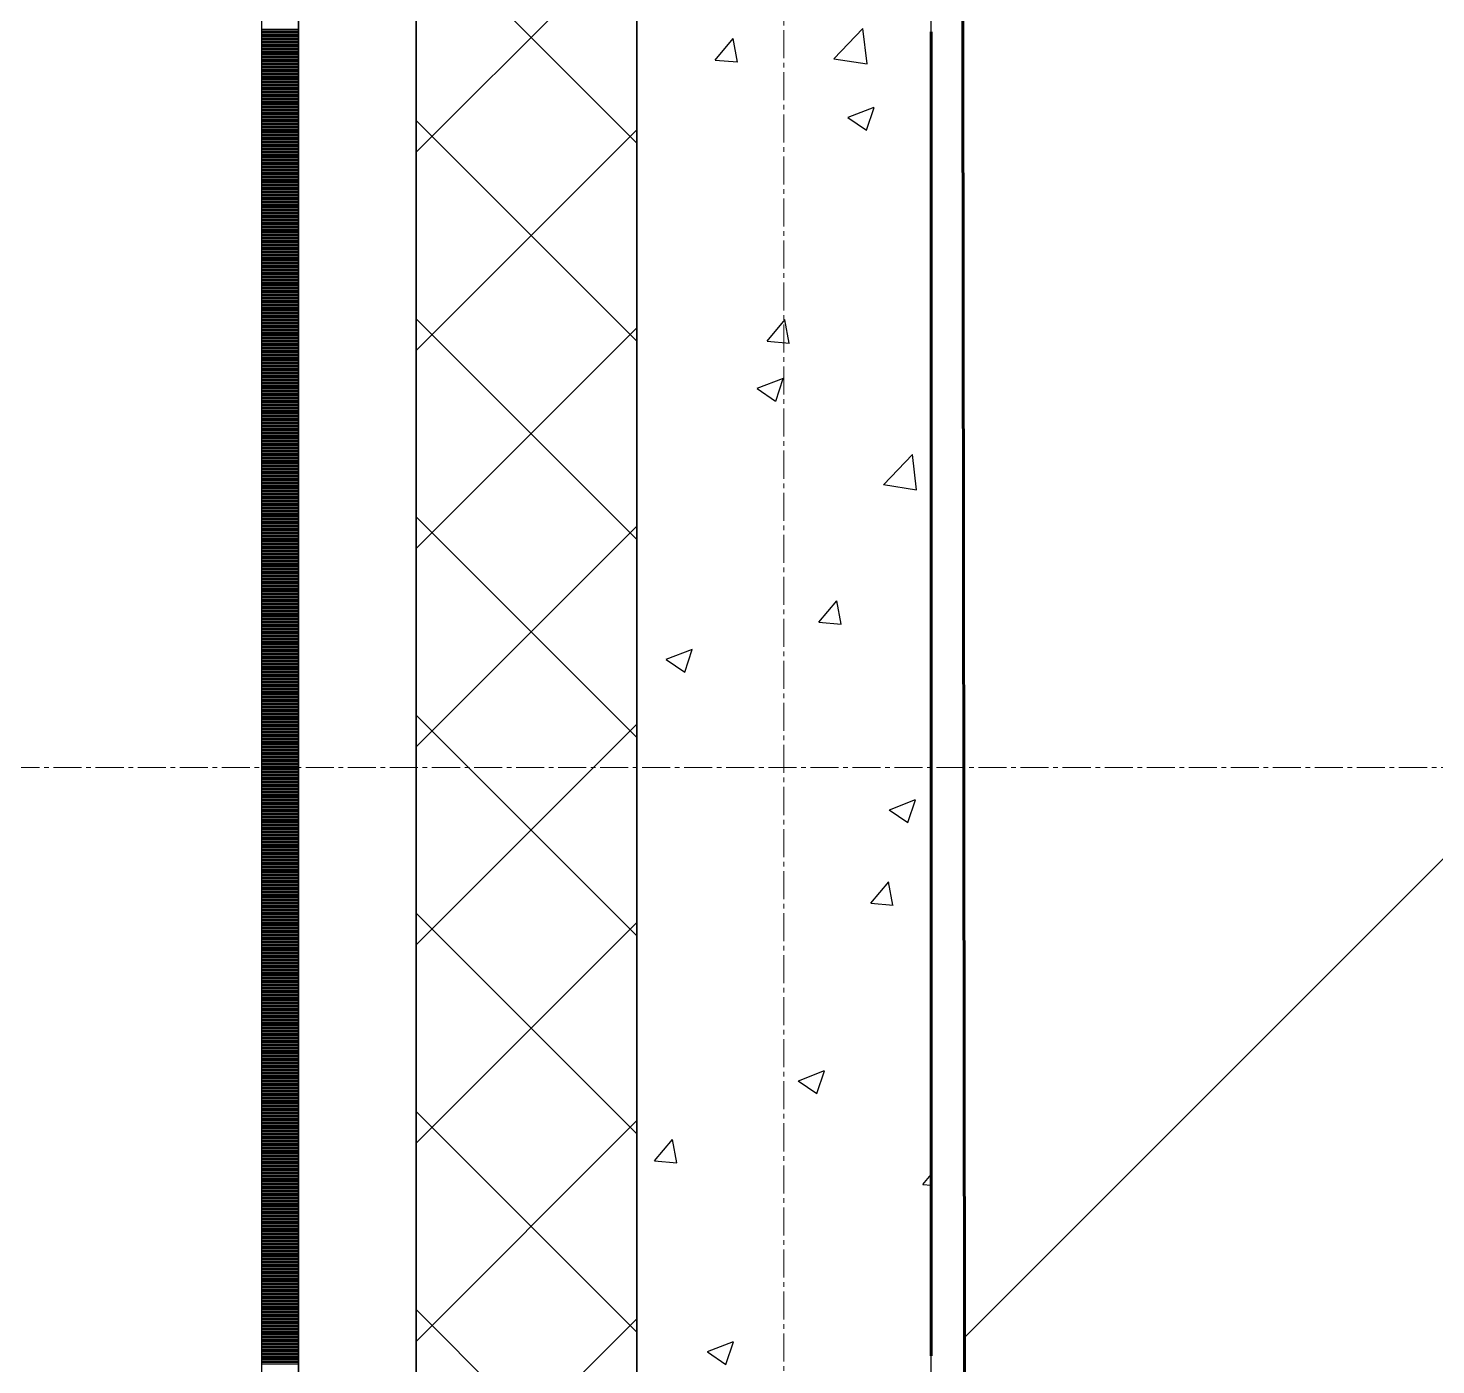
# Model space of a CAD drawing. Header units: millimetres. Extents: x 538266 to 1167394, y 114608 to 637157.
# Drawn here: x 1045920 to 1046877, y 557563 to 558471 of the extents above; entities that cross this region are included whole.
import ezdxf

# ---------------------------------------------------------------- set-up
doc = ezdxf.new("R2010")
doc.units = ezdxf.units.MM
doc.linetypes.add('CENTER2', pattern=[28.575, 19.05, -3.175, 3.175, -3.175])
doc.linetypes.add('DASHED', pattern=[19.05, 12.7, -6.35])
for name, color, linetype, lineweight in [('0) шт стен 3 эт', 150, 'Continuous', 60), ('АР_Стены ПЕНОблок', 52, 'Continuous', 20), ('АР_Тонкая', 254, 'Continuous', 5), ('АР_Утеплитель', 31, 'Continuous', 0), ('АР_Штриховка', 8, 'Continuous', 0)]:
    doc.layers.add(name, color=color, linetype=linetype, lineweight=lineweight)
doc.layers.add('АР_Делит', color=120, linetype='Continuous', lineweight=0, plot=False)
doc.layers.add('РД_Оси_100', color=7, linetype='Continuous', lineweight=0, true_color=0x525252)
doc.layers.add('ФВ-5', color=7, linetype='Continuous')

# ---------------------------------------------------------------- blocks, each defined once
blk = doc.blocks.new('СОШ_2200_АР_ОСИ_М100_28.05.24')
at = {"layer": 'АР_Делит', "color": 251, "linetype": 'DASHED', "true_color": 0x636466}
blk.add_lwpolyline([(114955, 135155), (114955, -355), (93595.036, -355), (93595.036, 13855), (94145, 13855), (94145, 68320), (66055, 68320), (66055, 13857.73), (83455, 13857.73), (83455, -355), (45245, -355), (45245, 13145), (44695, 13145), (44695, 26755), (45245, 26755), (45245, 68320), (20455, 68320), (20455, 26755), (27955, 26755), (27955, 13145), (-355, 13145), (-355, 100855)], dxfattribs=at)
at = {"layer": 'РД_Оси_100', "color": 251, "linetype": 'CENTER2', "true_color": 0x636466}
for p, q in [((0, -6155), (0, 139938.679)), ((29555, 61200), (-5954.958, 61200))]:
    blk.add_line(p, q, dxfattribs=at)
blk = doc.blocks.new('3_этаж1')
at = {"layer": 'АР_Стены ПЕНОблок', "color": 18, "linetype": 'Continuous', "lineweight": 25, "true_color": 0x000000}
for p, q in [((684283.57, 587568.74), (684283.57, 511368.74)), ((684483.57, 511368.74), (684483.57, 587568.74))]:
    blk.add_line(p, q, dxfattribs=at)
at = {"layer": 'АР_Тонкая', "color": 18, "linetype": 'Continuous', "lineweight": 25, "true_color": 0x000000}
for p, q in [((684028.57, 587568.74), (684028.57, 511368.74)), ((684053.57, 587568.74), (684053.57, 511368.74)), ((684053.57, 511368.74), (684053.57, 587568.74)), ((684133.57, 511368.74), (684133.57, 587568.74))]:
    blk.add_line(p, q, dxfattribs=at)
at = {"layer": 'АР_Утеплитель', "color": 18, "linetype": 'Continuous', "lineweight": 25, "true_color": 0x000000}
for p, q in [((684133.57, 587568.74), (684133.57, 511368.74)), ((684283.57, 511368.74), (684283.57, 587568.74))]:
    blk.add_line(p, q, dxfattribs=at)
at = {"layer": 'АР_Штриховка', "color": 18, "linetype": 'Continuous', "lineweight": 25, "true_color": 0x000000}
for p, q in [((684283.57, 558393.2), (684133.57, 558543.2)), ((684133.57, 558386.91), (684283.57, 558536.91)), ((684028.57, 558470.49), (684053.57, 558470.49)), ((684028.57, 558469.49), (684053.57, 558469.49)), ((684417.49, 558450.42), (684437.28, 558471.04)), ((684440.07, 558446.92), (684437.26, 558471.04)), ((684028.57, 558468.49), (684053.57, 558468.49)), ((684028.57, 558467.49), (684053.57, 558467.49)), ((684028.57, 558466.49), (684053.57, 558466.49)), ((684028.57, 558465.49), (684053.57, 558465.49)), ((684028.57, 558464.49), (684053.57, 558464.49)), ((684028.57, 558463.49), (684053.57, 558463.49)), ((684028.57, 558462.49), (684053.57, 558462.49)), ((684028.57, 558461.49), (684053.57, 558461.49)), ((684028.57, 558460.49), (684053.57, 558460.49)), ((684028.57, 558459.49), (684053.57, 558459.49)), ((684336.9, 558449.61), (684349.15, 558464.21)), ((684351.94, 558448.25), (684349, 558464.17)), ((684028.57, 558458.49), (684053.57, 558458.49)), ((684028.57, 558457.49), (684053.57, 558457.49)), ((684028.57, 558456.49), (684053.57, 558456.49)), ((684028.57, 558455.49), (684053.57, 558455.49)), ((684028.57, 558454.49), (684053.57, 558454.49)), ((684028.57, 558453.49), (684053.57, 558453.49)), ((684028.57, 558452.49), (684053.57, 558452.49)), ((684028.57, 558451.49), (684053.57, 558451.49)), ((684028.57, 558450.49), (684053.57, 558450.49)), ((684417.48, 558450.45), (684440.07, 558446.95)), ((684028.57, 558449.49), (684053.57, 558449.49)), ((684028.57, 558448.49), (684053.57, 558448.49)), ((684028.57, 558447.49), (684053.57, 558447.49)), ((684028.57, 558446.49), (684053.57, 558446.49)), ((684028.57, 558445.49), (684053.57, 558445.49)), ((684028.57, 558444.49), (684053.57, 558444.49)), ((684028.57, 558443.49), (684053.57, 558443.49)), ((684028.57, 558442.49), (684053.57, 558442.49)), ((684028.57, 558441.49), (684053.57, 558441.49)), ((684028.57, 558440.49), (684053.57, 558440.49)), ((684336.9, 558449.6), (684352.08, 558448.28)), ((684028.57, 558439.49), (684053.57, 558439.49)), ((684028.57, 558438.49), (684053.57, 558438.49)), ((684028.57, 558437.49), (684053.57, 558437.49)), ((684028.57, 558436.49), (684053.57, 558436.49)), ((684028.57, 558435.49), (684053.57, 558435.49)), ((684028.57, 558434.49), (684053.57, 558434.49)), ((684028.57, 558433.49), (684053.57, 558433.49)), ((684028.57, 558432.49), (684053.57, 558432.49)), ((684028.57, 558431.49), (684053.57, 558431.49)), ((684028.57, 558430.49), (684053.57, 558430.49)), ((684028.57, 558429.49), (684053.57, 558429.49)), ((684028.57, 558428.49), (684053.57, 558428.49)), ((684028.57, 558427.49), (684053.57, 558427.49)), ((684028.57, 558426.49), (684053.57, 558426.49)), ((684028.57, 558425.49), (684053.57, 558425.49)), ((684028.57, 558424.49), (684053.57, 558424.49)), ((684028.57, 558423.49), (684053.57, 558423.49)), ((684028.57, 558422.49), (684053.57, 558422.49)), ((684028.57, 558421.49), (684053.57, 558421.49)), ((684028.57, 558420.49), (684053.57, 558420.49)), ((684028.57, 558419.49), (684053.57, 558419.49)), ((684028.57, 558418.49), (684053.57, 558418.49)), ((684028.57, 558417.49), (684053.57, 558417.49)), ((684028.57, 558416.49), (684053.57, 558416.49)), ((684028.57, 558415.49), (684053.57, 558415.49)), ((684028.57, 558414.49), (684053.57, 558414.49)), ((684028.57, 558413.49), (684053.57, 558413.49)), ((684028.57, 558412.49), (684053.57, 558412.49)), ((684427.21, 558410.7), (684444.99, 558417.52)), ((684439.76, 558401.97), (684444.91, 558417.32)), ((684028.57, 558411.49), (684053.57, 558411.49)), ((684028.57, 558410.49), (684053.57, 558410.49)), ((684028.57, 558409.49), (684053.57, 558409.49)), ((684028.57, 558408.49), (684053.57, 558408.49)), ((684028.57, 558407.49), (684053.57, 558407.49)), ((684028.57, 558406.49), (684053.57, 558406.49)), ((684028.57, 558405.49), (684053.57, 558405.49)), ((684028.57, 558404.49), (684053.57, 558404.49)), ((684028.57, 558403.49), (684053.57, 558403.49)), ((684028.57, 558402.49), (684053.57, 558402.49)), ((684283.57, 558258.49), (684133.57, 558408.49)), ((684133.57, 558252.2), (684283.57, 558402.2)), ((684427.11, 558410.49), (684439.75, 558401.97)), ((684028.57, 558401.49), (684053.57, 558401.49)), ((684028.57, 558400.49), (684053.57, 558400.49)), ((684028.57, 558399.49), (684053.57, 558399.49)), ((684028.57, 558398.49), (684053.57, 558398.49)), ((684028.57, 558397.49), (684053.57, 558397.49)), ((684028.57, 558396.49), (684053.57, 558396.49)), ((684028.57, 558395.49), (684053.57, 558395.49)), ((684028.57, 558394.49), (684053.57, 558394.49)), ((684028.57, 558393.49), (684053.57, 558393.49)), ((684028.57, 558392.49), (684053.57, 558392.49)), ((684028.57, 558391.49), (684053.57, 558391.49)), ((684028.57, 558390.49), (684053.57, 558390.49)), ((684028.57, 558389.49), (684053.57, 558389.49)), ((684028.57, 558388.49), (684053.57, 558388.49)), ((684028.57, 558387.49), (684053.57, 558387.49)), ((684028.57, 558386.49), (684053.57, 558386.49)), ((684028.57, 558385.49), (684053.57, 558385.49)), ((684028.57, 558384.49), (684053.57, 558384.49)), ((684028.57, 558383.49), (684053.57, 558383.49)), ((684028.57, 558382.49), (684053.57, 558382.49)), ((684028.57, 558381.49), (684053.57, 558381.49)), ((684028.57, 558380.49), (684053.57, 558380.49)), ((684028.57, 558379.49), (684053.57, 558379.49)), ((684028.57, 558378.49), (684053.57, 558378.49)), ((684028.57, 558377.49), (684053.57, 558377.49)), ((684028.57, 558376.49), (684053.57, 558376.49)), ((684028.57, 558375.49), (684053.57, 558375.49)), ((684028.57, 558374.49), (684053.57, 558374.49)), ((684028.57, 558373.49), (684053.57, 558373.49)), ((684028.57, 558372.49), (684053.57, 558372.49)), ((684028.57, 558371.49), (684053.57, 558371.49)), ((684028.57, 558370.49), (684053.57, 558370.49)), ((684028.57, 558369.49), (684053.57, 558369.49)), ((684028.57, 558368.49), (684053.57, 558368.49)), ((684028.57, 558367.49), (684053.57, 558367.49)), ((684028.57, 558366.49), (684053.57, 558366.49)), ((684028.57, 558365.49), (684053.57, 558365.49)), ((684028.57, 558364.49), (684053.57, 558364.49)), ((684028.57, 558363.49), (684053.57, 558363.49)), ((684028.57, 558362.49), (684053.57, 558362.49)), ((684028.57, 558361.49), (684053.57, 558361.49)), ((684028.57, 558360.49), (684053.57, 558360.49)), ((684028.57, 558359.49), (684053.57, 558359.49)), ((684028.57, 558358.49), (684053.57, 558358.49)), ((684028.57, 558357.49), (684053.57, 558357.49)), ((684028.57, 558356.49), (684053.57, 558356.49)), ((684028.57, 558355.49), (684053.57, 558355.49)), ((684028.57, 558354.49), (684053.57, 558354.49)), ((684028.57, 558353.49), (684053.57, 558353.49)), ((684028.57, 558352.49), (684053.57, 558352.49)), ((684028.57, 558351.49), (684053.57, 558351.49)), ((684028.57, 558350.49), (684053.57, 558350.49)), ((684028.57, 558349.49), (684053.57, 558349.49)), ((684028.57, 558348.49), (684053.57, 558348.49)), ((684028.57, 558347.49), (684053.57, 558347.49)), ((684028.57, 558346.49), (684053.57, 558346.49)), ((684028.57, 558345.49), (684053.57, 558345.49)), ((684028.57, 558344.49), (684053.57, 558344.49)), ((684028.57, 558343.49), (684053.57, 558343.49)), ((684028.57, 558342.49), (684053.57, 558342.49)), ((684028.57, 558341.49), (684053.57, 558341.49)), ((684028.57, 558340.49), (684053.57, 558340.49)), ((684028.57, 558339.49), (684053.57, 558339.49)), ((684028.57, 558338.49), (684053.57, 558338.49)), ((684028.57, 558337.49), (684053.57, 558337.49)), ((684028.57, 558336.49), (684053.57, 558336.49)), ((684028.57, 558335.49), (684053.57, 558335.49)), ((684028.57, 558334.49), (684053.57, 558334.49)), ((684028.57, 558333.49), (684053.57, 558333.49)), ((684028.57, 558332.49), (684053.57, 558332.49)), ((684028.57, 558331.49), (684053.57, 558331.49)), ((684028.57, 558330.49), (684053.57, 558330.49)), ((684028.57, 558329.49), (684053.57, 558329.49)), ((684028.57, 558328.49), (684053.57, 558328.49)), ((684028.57, 558327.49), (684053.57, 558327.49)), ((684028.57, 558326.49), (684053.57, 558326.49)), ((684028.57, 558325.49), (684053.57, 558325.49)), ((684028.57, 558324.49), (684053.57, 558324.49)), ((684028.57, 558323.49), (684053.57, 558323.49)), ((684028.57, 558322.49), (684053.57, 558322.49)), ((684028.57, 558321.49), (684053.57, 558321.49)), ((684028.57, 558320.49), (684053.57, 558320.49)), ((684028.57, 558319.49), (684053.57, 558319.49)), ((684028.57, 558318.49), (684053.57, 558318.49)), ((684028.57, 558317.49), (684053.57, 558317.49)), ((684028.57, 558316.49), (684053.57, 558316.49)), ((684028.57, 558315.49), (684053.57, 558315.49)), ((684028.57, 558314.49), (684053.57, 558314.49)), ((684028.57, 558313.49), (684053.57, 558313.49)), ((684028.57, 558312.49), (684053.57, 558312.49)), ((684028.57, 558311.49), (684053.57, 558311.49)), ((684028.57, 558310.49), (684053.57, 558310.49)), ((684028.57, 558309.49), (684053.57, 558309.49)), ((684028.57, 558308.49), (684053.57, 558308.49)), ((684028.57, 558307.49), (684053.57, 558307.49)), ((684028.57, 558306.49), (684053.57, 558306.49)), ((684028.57, 558305.49), (684053.57, 558305.49)), ((684028.57, 558304.49), (684053.57, 558304.49)), ((684028.57, 558303.49), (684053.57, 558303.49)), ((684028.57, 558302.49), (684053.57, 558302.49)), ((684028.57, 558301.49), (684053.57, 558301.49)), ((684028.57, 558300.49), (684053.57, 558300.49)), ((684028.57, 558299.49), (684053.57, 558299.49)), ((684028.57, 558298.49), (684053.57, 558298.49)), ((684028.57, 558297.49), (684053.57, 558297.49)), ((684028.57, 558296.49), (684053.57, 558296.49)), ((684028.57, 558295.49), (684053.57, 558295.49)), ((684028.57, 558294.49), (684053.57, 558294.49)), ((684028.57, 558293.49), (684053.57, 558293.49)), ((684028.57, 558292.49), (684053.57, 558292.49)), ((684028.57, 558291.49), (684053.57, 558291.49)), ((684028.57, 558290.49), (684053.57, 558290.49)), ((684028.57, 558289.49), (684053.57, 558289.49)), ((684028.57, 558288.49), (684053.57, 558288.49)), ((684028.57, 558287.49), (684053.57, 558287.49)), ((684028.57, 558286.49), (684053.57, 558286.49)), ((684028.57, 558285.49), (684053.57, 558285.49)), ((684028.57, 558284.49), (684053.57, 558284.49)), ((684028.57, 558283.49), (684053.57, 558283.49)), ((684028.57, 558282.49), (684053.57, 558282.49)), ((684028.57, 558281.49), (684053.57, 558281.49)), ((684028.57, 558280.49), (684053.57, 558280.49)), ((684028.57, 558279.49), (684053.57, 558279.49)), ((684028.57, 558278.49), (684053.57, 558278.49)), ((684028.57, 558277.49), (684053.57, 558277.49)), ((684028.57, 558276.49), (684053.57, 558276.49)), ((684028.57, 558275.49), (684053.57, 558275.49)), ((684028.57, 558274.49), (684053.57, 558274.49)), ((684028.57, 558273.49), (684053.57, 558273.49)), ((684028.57, 558272.49), (684053.57, 558272.49)), ((684028.57, 558271.49), (684053.57, 558271.49)), ((684028.57, 558270.49), (684053.57, 558270.49)), ((684028.57, 558269.49), (684053.57, 558269.49)), ((684028.57, 558268.49), (684053.57, 558268.49)), ((684283.57, 558123.79), (684133.57, 558273.79)), ((684372.14, 558258.56), (684384.39, 558273.15)), ((684387.18, 558257.19), (684384.25, 558273.11)), ((684028.57, 558267.49), (684053.57, 558267.49)), ((684028.57, 558266.49), (684053.57, 558266.49)), ((684028.57, 558265.49), (684053.57, 558265.49)), ((684028.57, 558264.49), (684053.57, 558264.49)), ((684028.57, 558263.49), (684053.57, 558263.49)), ((684028.57, 558262.49), (684053.57, 558262.49)), ((684028.57, 558261.49), (684053.57, 558261.49)), ((684028.57, 558260.49), (684053.57, 558260.49)), ((684028.57, 558259.49), (684053.57, 558259.49)), ((684133.57, 558117.5), (684283.57, 558267.5)), ((684372.14, 558258.55), (684387.33, 558257.22)), ((684028.57, 558258.49), (684053.57, 558258.49)), ((684028.57, 558257.49), (684053.57, 558257.49)), ((684028.57, 558256.49), (684053.57, 558256.49)), ((684028.57, 558255.49), (684053.57, 558255.49)), ((684028.57, 558254.49), (684053.57, 558254.49)), ((684028.57, 558253.49), (684053.57, 558253.49)), ((684028.57, 558252.49), (684053.57, 558252.49)), ((684028.57, 558251.49), (684053.57, 558251.49)), ((684028.57, 558250.49), (684053.57, 558250.49)), ((684028.57, 558249.49), (684053.57, 558249.49)), ((684028.57, 558248.49), (684053.57, 558248.49)), ((684028.57, 558247.49), (684053.57, 558247.49)), ((684028.57, 558246.49), (684053.57, 558246.49)), ((684028.57, 558245.49), (684053.57, 558245.49)), ((684028.57, 558244.49), (684053.57, 558244.49)), ((684028.57, 558243.49), (684053.57, 558243.49)), ((684028.57, 558242.49), (684053.57, 558242.49)), ((684028.57, 558241.49), (684053.57, 558241.49)), ((684028.57, 558240.49), (684053.57, 558240.49)), ((684028.57, 558239.49), (684053.57, 558239.49)), ((684028.57, 558238.49), (684053.57, 558238.49)), ((684028.57, 558237.49), (684053.57, 558237.49)), ((684028.57, 558236.49), (684053.57, 558236.49)), ((684028.57, 558235.49), (684053.57, 558235.49)), ((684028.57, 558234.49), (684053.57, 558234.49)), ((684028.57, 558233.49), (684053.57, 558233.49)), ((684028.57, 558232.49), (684053.57, 558232.49)), ((684028.57, 558231.49), (684053.57, 558231.49)), ((684028.57, 558230.49), (684053.57, 558230.49)), ((684365.41, 558226.51), (684383.19, 558233.34)), ((684377.96, 558217.78), (684383.11, 558233.13)), ((684028.57, 558229.49), (684053.57, 558229.49)), ((684028.57, 558228.49), (684053.57, 558228.49)), ((684028.57, 558227.49), (684053.57, 558227.49)), ((684028.57, 558226.49), (684053.57, 558226.49)), ((684028.57, 558225.49), (684053.57, 558225.49)), ((684028.57, 558224.49), (684053.57, 558224.49)), ((684028.57, 558223.49), (684053.57, 558223.49)), ((684028.57, 558222.49), (684053.57, 558222.49)), ((684028.57, 558221.49), (684053.57, 558221.49)), ((684028.57, 558220.49), (684053.57, 558220.49)), ((684365.31, 558226.3), (684377.95, 558217.78)), ((684028.57, 558219.49), (684053.57, 558219.49)), ((684028.57, 558218.49), (684053.57, 558218.49)), ((684028.57, 558217.49), (684053.57, 558217.49)), ((684028.57, 558216.49), (684053.57, 558216.49)), ((684028.57, 558215.49), (684053.57, 558215.49)), ((684028.57, 558214.49), (684053.57, 558214.49)), ((684028.57, 558213.49), (684053.57, 558213.49)), ((684028.57, 558212.49), (684053.57, 558212.49)), ((684028.57, 558211.49), (684053.57, 558211.49)), ((684028.57, 558210.49), (684053.57, 558210.49)), ((684028.57, 558209.49), (684053.57, 558209.49)), ((684028.57, 558208.49), (684053.57, 558208.49)), ((684028.57, 558207.49), (684053.57, 558207.49)), ((684028.57, 558206.49), (684053.57, 558206.49)), ((684028.57, 558205.49), (684053.57, 558205.49)), ((684028.57, 558204.49), (684053.57, 558204.49)), ((684028.57, 558203.49), (684053.57, 558203.49)), ((684028.57, 558202.49), (684053.57, 558202.49)), ((684028.57, 558201.49), (684053.57, 558201.49)), ((684028.57, 558200.49), (684053.57, 558200.49)), ((684028.57, 558199.49), (684053.57, 558199.49)), ((684028.57, 558198.49), (684053.57, 558198.49)), ((684028.57, 558197.49), (684053.57, 558197.49)), ((684028.57, 558196.49), (684053.57, 558196.49)), ((684028.57, 558195.49), (684053.57, 558195.49)), ((684028.57, 558194.49), (684053.57, 558194.49)), ((684028.57, 558193.49), (684053.57, 558193.49)), ((684028.57, 558192.49), (684053.57, 558192.49)), ((684028.57, 558191.49), (684053.57, 558191.49)), ((684028.57, 558190.49), (684053.57, 558190.49)), ((684028.57, 558189.49), (684053.57, 558189.49)), ((684028.57, 558188.49), (684053.57, 558188.49)), ((684028.57, 558187.49), (684053.57, 558187.49)), ((684028.57, 558186.49), (684053.57, 558186.49)), ((684028.57, 558185.49), (684053.57, 558185.49)), ((684028.57, 558184.49), (684053.57, 558184.49)), ((684028.57, 558183.49), (684053.57, 558183.49)), ((684028.57, 558182.49), (684053.57, 558182.49)), ((684028.57, 558181.49), (684053.57, 558181.49)), ((684028.57, 558180.49), (684053.57, 558180.49)), ((684028.57, 558179.49), (684053.57, 558179.49)), ((684028.57, 558178.49), (684053.57, 558178.49)), ((684028.57, 558177.49), (684053.57, 558177.49)), ((684028.57, 558176.49), (684053.57, 558176.49)), ((684028.57, 558175.49), (684053.57, 558175.49)), ((684028.57, 558174.49), (684053.57, 558174.49)), ((684028.57, 558173.49), (684053.57, 558173.49)), ((684028.57, 558172.49), (684053.57, 558172.49)), ((684451.17, 558160.95), (684470.95, 558181.57)), ((684473.74, 558157.45), (684470.94, 558181.57)), ((684028.57, 558171.49), (684053.57, 558171.49)), ((684028.57, 558170.49), (684053.57, 558170.49)), ((684028.57, 558169.49), (684053.57, 558169.49)), ((684028.57, 558168.49), (684053.57, 558168.49)), ((684028.57, 558167.49), (684053.57, 558167.49)), ((684028.57, 558166.49), (684053.57, 558166.49)), ((684028.57, 558165.49), (684053.57, 558165.49)), ((684028.57, 558164.49), (684053.57, 558164.49)), ((684028.57, 558163.49), (684053.57, 558163.49)), ((684028.57, 558162.49), (684053.57, 558162.49)), ((684028.57, 558161.49), (684053.57, 558161.49)), ((684028.57, 558160.49), (684053.57, 558160.49)), ((684028.57, 558159.49), (684053.57, 558159.49)), ((684028.57, 558158.49), (684053.57, 558158.49)), ((684028.57, 558157.49), (684053.57, 558157.49)), ((684028.57, 558156.49), (684053.57, 558156.49)), ((684028.57, 558155.49), (684053.57, 558155.49)), ((684028.57, 558154.49), (684053.57, 558154.49)), ((684028.57, 558153.49), (684053.57, 558153.49)), ((684451.16, 558160.98), (684473.75, 558157.48)), ((684028.57, 558152.49), (684053.57, 558152.49)), ((684028.57, 558151.49), (684053.57, 558151.49)), ((684028.57, 558150.49), (684053.57, 558150.49)), ((684028.57, 558149.49), (684053.57, 558149.49)), ((684028.57, 558148.49), (684053.57, 558148.49)), ((684028.57, 558147.49), (684053.57, 558147.49)), ((684028.57, 558146.49), (684053.57, 558146.49)), ((684028.57, 558145.49), (684053.57, 558145.49)), ((684028.57, 558144.49), (684053.57, 558144.49)), ((684028.57, 558143.49), (684053.57, 558143.49)), ((684028.57, 558142.49), (684053.57, 558142.49)), ((684028.57, 558141.49), (684053.57, 558141.49)), ((684028.57, 558140.49), (684053.57, 558140.49)), ((684028.57, 558139.49), (684053.57, 558139.49)), ((684028.57, 558138.49), (684053.57, 558138.49)), ((684028.57, 558137.49), (684053.57, 558137.49)), ((684028.57, 558136.49), (684053.57, 558136.49)), ((684028.57, 558135.49), (684053.57, 558135.49)), ((684028.57, 558134.49), (684053.57, 558134.49)), ((684283.57, 557989.08), (684133.57, 558139.08)), ((684028.57, 558133.49), (684053.57, 558133.49)), ((684028.57, 558132.49), (684053.57, 558132.49)), ((684028.57, 558131.49), (684053.57, 558131.49)), ((684028.57, 558130.49), (684053.57, 558130.49)), ((684028.57, 558129.49), (684053.57, 558129.49)), ((684028.57, 558128.49), (684053.57, 558128.49)), ((684028.57, 558127.49), (684053.57, 558127.49)), ((684028.57, 558126.49), (684053.57, 558126.49)), ((684028.57, 558125.49), (684053.57, 558125.49)), ((684133.57, 557982.8), (684283.57, 558132.8)), ((684028.57, 558124.49), (684053.57, 558124.49)), ((684028.57, 558123.49), (684053.57, 558123.49)), ((684028.57, 558122.49), (684053.57, 558122.49)), ((684028.57, 558121.49), (684053.57, 558121.49)), ((684028.57, 558120.49), (684053.57, 558120.49)), ((684028.57, 558119.49), (684053.57, 558119.49)), ((684028.57, 558118.49), (684053.57, 558118.49)), ((684028.57, 558117.49), (684053.57, 558117.49)), ((684028.57, 558116.49), (684053.57, 558116.49)), ((684028.57, 558115.49), (684053.57, 558115.49)), ((684028.57, 558114.49), (684053.57, 558114.49)), ((684028.57, 558113.49), (684053.57, 558113.49)), ((684028.57, 558112.49), (684053.57, 558112.49)), ((684028.57, 558111.49), (684053.57, 558111.49)), ((684028.57, 558110.49), (684053.57, 558110.49)), ((684028.57, 558109.49), (684053.57, 558109.49)), ((684028.57, 558108.49), (684053.57, 558108.49)), ((684028.57, 558107.49), (684053.57, 558107.49)), ((684028.57, 558106.49), (684053.57, 558106.49)), ((684028.57, 558105.49), (684053.57, 558105.49)), ((684028.57, 558104.49), (684053.57, 558104.49)), ((684028.57, 558103.49), (684053.57, 558103.49)), ((684028.57, 558102.49), (684053.57, 558102.49)), ((684028.57, 558101.49), (684053.57, 558101.49)), ((684028.57, 558100.49), (684053.57, 558100.49)), ((684028.57, 558099.49), (684053.57, 558099.49)), ((684028.57, 558098.49), (684053.57, 558098.49)), ((684028.57, 558097.49), (684053.57, 558097.49)), ((684028.57, 558096.49), (684053.57, 558096.49)), ((684028.57, 558095.49), (684053.57, 558095.49)), ((684028.57, 558094.49), (684053.57, 558094.49)), ((684028.57, 558093.49), (684053.57, 558093.49)), ((684028.57, 558092.49), (684053.57, 558092.49)), ((684028.57, 558091.49), (684053.57, 558091.49)), ((684028.57, 558090.49), (684053.57, 558090.49)), ((684028.57, 558089.49), (684053.57, 558089.49)), ((684028.57, 558088.49), (684053.57, 558088.49)), ((684028.57, 558087.49), (684053.57, 558087.49)), ((684028.57, 558086.49), (684053.57, 558086.49)), ((684028.57, 558085.49), (684053.57, 558085.49)), ((684028.57, 558084.49), (684053.57, 558084.49)), ((684028.57, 558083.49), (684053.57, 558083.49)), ((684028.57, 558082.49), (684053.57, 558082.49)), ((684028.57, 558081.49), (684053.57, 558081.49)), ((684028.57, 558080.49), (684053.57, 558080.49)), ((684028.57, 558079.49), (684053.57, 558079.49)), ((684028.57, 558078.49), (684053.57, 558078.49)), ((684028.57, 558077.49), (684053.57, 558077.49)), ((684407.39, 558067.5), (684419.63, 558082.09)), ((684422.43, 558066.14), (684419.49, 558082.06)), ((684028.57, 558076.49), (684053.57, 558076.49)), ((684028.57, 558075.49), (684053.57, 558075.49)), ((684028.57, 558074.49), (684053.57, 558074.49)), ((684028.57, 558073.49), (684053.57, 558073.49)), ((684028.57, 558072.49), (684053.57, 558072.49)), ((684028.57, 558071.49), (684053.57, 558071.49)), ((684028.57, 558070.49), (684053.57, 558070.49)), ((684028.57, 558069.49), (684053.57, 558069.49)), ((684028.57, 558068.49), (684053.57, 558068.49)), ((684028.57, 558067.49), (684053.57, 558067.49)), ((684407.39, 558067.49), (684422.57, 558066.16)), ((684028.57, 558066.49), (684053.57, 558066.49)), ((684028.57, 558065.49), (684053.57, 558065.49)), ((684028.57, 558064.49), (684053.57, 558064.49)), ((684028.57, 558063.49), (684053.57, 558063.49)), ((684028.57, 558062.49), (684053.57, 558062.49)), ((684028.57, 558061.49), (684053.57, 558061.49)), ((684028.57, 558060.49), (684053.57, 558060.49)), ((684028.57, 558059.49), (684053.57, 558059.49)), ((684028.57, 558058.49), (684053.57, 558058.49)), ((684028.57, 558057.49), (684053.57, 558057.49)), ((684028.57, 558056.49), (684053.57, 558056.49)), ((684028.57, 558055.49), (684053.57, 558055.49)), ((684028.57, 558054.49), (684053.57, 558054.49)), ((684028.57, 558053.49), (684053.57, 558053.49)), ((684028.57, 558052.49), (684053.57, 558052.49)), ((684028.57, 558051.49), (684053.57, 558051.49)), ((684028.57, 558050.49), (684053.57, 558050.49)), ((684028.57, 558049.49), (684053.57, 558049.49)), ((684028.57, 558048.49), (684053.57, 558048.49)), ((684303.6, 558042.32), (684321.39, 558049.15)), ((684316.15, 558033.59), (684321.3, 558048.94)), ((684028.57, 558047.49), (684053.57, 558047.49)), ((684028.57, 558046.49), (684053.57, 558046.49)), ((684028.57, 558045.49), (684053.57, 558045.49)), ((684028.57, 558044.49), (684053.57, 558044.49)), ((684028.57, 558043.49), (684053.57, 558043.49)), ((684028.57, 558042.49), (684053.57, 558042.49)), ((684028.57, 558041.49), (684053.57, 558041.49)), ((684028.57, 558040.49), (684053.57, 558040.49)), ((684028.57, 558039.49), (684053.57, 558039.49)), ((684028.57, 558038.49), (684053.57, 558038.49)), ((684303.51, 558042.11), (684316.14, 558033.59)), ((684028.57, 558037.49), (684053.57, 558037.49)), ((684028.57, 558036.49), (684053.57, 558036.49)), ((684028.57, 558035.49), (684053.57, 558035.49)), ((684028.57, 558034.49), (684053.57, 558034.49)), ((684028.57, 558033.49), (684053.57, 558033.49)), ((684028.57, 558032.49), (684053.57, 558032.49)), ((684028.57, 558031.49), (684053.57, 558031.49)), ((684028.57, 558030.49), (684053.57, 558030.49)), ((684028.57, 558029.49), (684053.57, 558029.49)), ((684028.57, 558028.49), (684053.57, 558028.49)), ((684028.57, 558027.49), (684053.57, 558027.49)), ((684028.57, 558026.49), (684053.57, 558026.49)), ((684028.57, 558025.49), (684053.57, 558025.49)), ((684028.57, 558024.49), (684053.57, 558024.49)), ((684028.57, 558023.49), (684053.57, 558023.49)), ((684028.57, 558022.49), (684053.57, 558022.49)), ((684028.57, 558021.49), (684053.57, 558021.49)), ((684028.57, 558020.49), (684053.57, 558020.49)), ((684028.57, 558019.49), (684053.57, 558019.49)), ((684028.57, 558018.49), (684053.57, 558018.49)), ((684028.57, 558017.49), (684053.57, 558017.49)), ((684028.57, 558016.49), (684053.57, 558016.49)), ((684028.57, 558015.49), (684053.57, 558015.49)), ((684028.57, 558014.49), (684053.57, 558014.49)), ((684028.57, 558013.49), (684053.57, 558013.49)), ((684028.57, 558012.49), (684053.57, 558012.49)), ((684028.57, 558011.49), (684053.57, 558011.49)), ((684028.57, 558010.49), (684053.57, 558010.49)), ((684028.57, 558009.49), (684053.57, 558009.49)), ((684028.57, 558008.49), (684053.57, 558008.49)), ((684028.57, 558007.49), (684053.57, 558007.49)), ((684028.57, 558006.49), (684053.57, 558006.49)), ((684028.57, 558005.49), (684053.57, 558005.49)), ((684028.57, 558004.49), (684053.57, 558004.49)), ((684028.57, 558003.49), (684053.57, 558003.49)), ((684028.57, 558002.49), (684053.57, 558002.49)), ((684028.57, 558001.49), (684053.57, 558001.49)), ((684028.57, 558000.49), (684053.57, 558000.49)), ((684283.57, 557854.38), (684133.57, 558004.38)), ((684028.57, 557999.49), (684053.57, 557999.49)), ((684028.57, 557998.49), (684053.57, 557998.49)), ((684028.57, 557997.49), (684053.57, 557997.49)), ((684028.57, 557996.49), (684053.57, 557996.49)), ((684028.57, 557995.49), (684053.57, 557995.49)), ((684028.57, 557994.49), (684053.57, 557994.49)), ((684028.57, 557993.49), (684053.57, 557993.49)), ((684028.57, 557992.49), (684053.57, 557992.49)), ((684028.57, 557991.49), (684053.57, 557991.49)), ((684133.57, 557848.09), (684283.57, 557998.09)), ((684028.57, 557990.49), (684053.57, 557990.49)), ((684028.57, 557989.49), (684053.57, 557989.49)), ((684028.57, 557988.49), (684053.57, 557988.49)), ((684028.57, 557987.49), (684053.57, 557987.49)), ((684028.57, 557986.49), (684053.57, 557986.49)), ((684028.57, 557985.49), (684053.57, 557985.49)), ((684028.57, 557984.49), (684053.57, 557984.49)), ((684028.57, 557983.49), (684053.57, 557983.49)), ((684028.57, 557982.49), (684053.57, 557982.49)), ((684028.57, 557981.49), (684053.57, 557981.49)), ((684028.57, 557980.49), (684053.57, 557980.49)), ((684028.57, 557979.49), (684053.57, 557979.49)), ((684028.57, 557978.49), (684053.57, 557978.49)), ((684028.57, 557977.49), (684053.57, 557977.49)), ((684028.57, 557976.49), (684053.57, 557976.49)), ((684028.57, 557975.49), (684053.57, 557975.49)), ((684028.57, 557974.49), (684053.57, 557974.49)), ((684028.57, 557973.49), (684053.57, 557973.49)), ((684028.57, 557972.49), (684053.57, 557972.49)), ((684028.57, 557971.49), (684053.57, 557971.49)), ((684028.57, 557970.49), (684053.57, 557970.49)), ((684028.57, 557969.49), (684053.57, 557969.49)), ((684028.57, 557968.49), (684053.57, 557968.49)), ((684028.57, 557967.49), (684053.57, 557967.49)), ((684028.57, 557966.49), (684053.57, 557966.49)), ((684028.57, 557965.49), (684053.57, 557965.49)), ((684028.57, 557964.49), (684053.57, 557964.49)), ((684028.57, 557963.49), (684053.57, 557963.49)), ((684028.57, 557962.49), (684053.57, 557962.49)), ((684028.57, 557961.49), (684053.57, 557961.49)), ((684028.57, 557960.49), (684053.57, 557960.49)), ((684028.57, 557959.49), (684053.57, 557959.49)), ((684028.57, 557958.49), (684053.57, 557958.49)), ((684028.57, 557957.49), (684053.57, 557957.49)), ((684028.57, 557956.49), (684053.57, 557956.49)), ((684028.57, 557955.49), (684053.57, 557955.49)), ((684028.57, 557954.49), (684053.57, 557954.49)), ((684028.57, 557953.49), (684053.57, 557953.49)), ((684028.57, 557952.49), (684053.57, 557952.49)), ((684028.57, 557951.49), (684053.57, 557951.49)), ((684028.57, 557950.49), (684053.57, 557950.49)), ((684028.57, 557949.49), (684053.57, 557949.49)), ((684028.57, 557948.49), (684053.57, 557948.49)), ((684028.57, 557947.49), (684053.57, 557947.49)), ((684028.57, 557946.49), (684053.57, 557946.49)), ((684028.57, 557945.49), (684053.57, 557945.49)), ((684028.57, 557944.49), (684053.57, 557944.49)), ((684028.57, 557943.49), (684053.57, 557943.49)), ((684455.22, 557940.06), (684473, 557946.88)), ((684467.77, 557931.32), (684472.92, 557946.67)), ((684028.57, 557942.49), (684053.57, 557942.49)), ((684028.57, 557941.49), (684053.57, 557941.49)), ((684028.57, 557940.49), (684053.57, 557940.49)), ((684028.57, 557939.49), (684053.57, 557939.49)), ((684028.57, 557938.49), (684053.57, 557938.49)), ((684028.57, 557937.49), (684053.57, 557937.49)), ((684028.57, 557936.49), (684053.57, 557936.49)), ((684028.57, 557935.49), (684053.57, 557935.49)), ((684028.57, 557934.49), (684053.57, 557934.49)), ((684028.57, 557933.49), (684053.57, 557933.49)), ((684455.12, 557939.85), (684467.76, 557931.33)), ((684028.57, 557932.49), (684053.57, 557932.49)), ((684028.57, 557931.49), (684053.57, 557931.49)), ((684028.57, 557930.49), (684053.57, 557930.49)), ((684028.57, 557929.49), (684053.57, 557929.49)), ((684028.57, 557928.49), (684053.57, 557928.49)), ((684028.57, 557927.49), (684053.57, 557927.49)), ((684028.57, 557926.49), (684053.57, 557926.49)), ((684028.57, 557925.49), (684053.57, 557925.49)), ((684028.57, 557924.49), (684053.57, 557924.49)), ((684028.57, 557923.49), (684053.57, 557923.49)), ((684028.57, 557922.49), (684053.57, 557922.49)), ((684028.57, 557921.49), (684053.57, 557921.49)), ((684028.57, 557920.49), (684053.57, 557920.49)), ((684028.57, 557919.49), (684053.57, 557919.49)), ((684028.57, 557918.49), (684053.57, 557918.49)), ((684028.57, 557917.49), (684053.57, 557917.49)), ((684028.57, 557916.49), (684053.57, 557916.49)), ((684028.57, 557915.49), (684053.57, 557915.49)), ((684028.57, 557914.49), (684053.57, 557914.49)), ((684028.57, 557913.49), (684053.57, 557913.49)), ((684028.57, 557912.49), (684053.57, 557912.49)), ((684028.57, 557911.49), (684053.57, 557911.49)), ((684028.57, 557910.49), (684053.57, 557910.49)), ((684028.57, 557909.49), (684053.57, 557909.49)), ((684028.57, 557908.49), (684053.57, 557908.49)), ((684028.57, 557907.49), (684053.57, 557907.49)), ((684028.57, 557906.49), (684053.57, 557906.49)), ((684028.57, 557905.49), (684053.57, 557905.49)), ((684028.57, 557904.49), (684053.57, 557904.49)), ((684028.57, 557903.49), (684053.57, 557903.49)), ((684028.57, 557902.49), (684053.57, 557902.49)), ((684028.57, 557901.49), (684053.57, 557901.49)), ((684028.57, 557900.49), (684053.57, 557900.49)), ((684028.57, 557899.49), (684053.57, 557899.49)), ((684028.57, 557898.49), (684053.57, 557898.49)), ((684028.57, 557897.49), (684053.57, 557897.49)), ((684028.57, 557896.49), (684053.57, 557896.49)), ((684028.57, 557895.49), (684053.57, 557895.49)), ((684028.57, 557894.49), (684053.57, 557894.49)), ((684028.57, 557893.49), (684053.57, 557893.49)), ((684028.57, 557892.49), (684053.57, 557892.49)), ((684028.57, 557891.49), (684053.57, 557891.49)), ((684028.57, 557890.49), (684053.57, 557890.49)), ((684028.57, 557889.49), (684053.57, 557889.49)), ((684028.57, 557888.49), (684053.57, 557888.49)), ((684028.57, 557887.49), (684053.57, 557887.49)), ((684028.57, 557886.49), (684053.57, 557886.49)), ((684028.57, 557885.49), (684053.57, 557885.49)), ((684442.63, 557876.44), (684454.88, 557891.04)), ((684457.67, 557875.08), (684454.73, 557891)), ((684028.57, 557884.49), (684053.57, 557884.49)), ((684028.57, 557883.49), (684053.57, 557883.49)), ((684028.57, 557882.49), (684053.57, 557882.49)), ((684028.57, 557881.49), (684053.57, 557881.49)), ((684028.57, 557880.49), (684053.57, 557880.49)), ((684028.57, 557879.49), (684053.57, 557879.49)), ((684028.57, 557878.49), (684053.57, 557878.49)), ((684028.57, 557877.49), (684053.57, 557877.49)), ((684028.57, 557876.49), (684053.57, 557876.49)), ((684442.63, 557876.43), (684457.81, 557875.1)), ((684028.57, 557875.49), (684053.57, 557875.49)), ((684028.57, 557874.49), (684053.57, 557874.49)), ((684028.57, 557873.49), (684053.57, 557873.49)), ((684028.57, 557872.49), (684053.57, 557872.49)), ((684028.57, 557871.49), (684053.57, 557871.49)), ((684028.57, 557870.49), (684053.57, 557870.49)), ((684028.57, 557869.49), (684053.57, 557869.49)), ((684028.57, 557868.49), (684053.57, 557868.49)), ((684028.57, 557867.49), (684053.57, 557867.49)), ((684028.57, 557866.49), (684053.57, 557866.49)), ((684283.57, 557719.68), (684133.57, 557869.68)), ((684028.57, 557865.49), (684053.57, 557865.49)), ((684028.57, 557864.49), (684053.57, 557864.49)), ((684028.57, 557863.49), (684053.57, 557863.49)), ((684028.57, 557862.49), (684053.57, 557862.49)), ((684028.57, 557861.49), (684053.57, 557861.49)), ((684028.57, 557860.49), (684053.57, 557860.49)), ((684028.57, 557859.49), (684053.57, 557859.49)), ((684028.57, 557858.49), (684053.57, 557858.49)), ((684028.57, 557857.49), (684053.57, 557857.49)), ((684133.57, 557713.39), (684283.57, 557863.39)), ((684028.57, 557856.49), (684053.57, 557856.49)), ((684028.57, 557855.49), (684053.57, 557855.49)), ((684028.57, 557854.49), (684053.57, 557854.49)), ((684028.57, 557853.49), (684053.57, 557853.49)), ((684028.57, 557852.49), (684053.57, 557852.49)), ((684028.57, 557851.49), (684053.57, 557851.49)), ((684028.57, 557850.49), (684053.57, 557850.49)), ((684028.57, 557849.49), (684053.57, 557849.49)), ((684028.57, 557848.49), (684053.57, 557848.49)), ((684028.57, 557847.49), (684053.57, 557847.49)), ((684028.57, 557846.49), (684053.57, 557846.49)), ((684028.57, 557845.49), (684053.57, 557845.49)), ((684028.57, 557844.49), (684053.57, 557844.49)), ((684028.57, 557843.49), (684053.57, 557843.49)), ((684028.57, 557842.49), (684053.57, 557842.49)), ((684028.57, 557841.49), (684053.57, 557841.49)), ((684028.57, 557840.49), (684053.57, 557840.49)), ((684028.57, 557839.49), (684053.57, 557839.49)), ((684028.57, 557838.49), (684053.57, 557838.49)), ((684028.57, 557837.49), (684053.57, 557837.49)), ((684028.57, 557836.49), (684053.57, 557836.49)), ((684028.57, 557835.49), (684053.57, 557835.49)), ((684028.57, 557834.49), (684053.57, 557834.49)), ((684028.57, 557833.49), (684053.57, 557833.49)), ((684028.57, 557832.49), (684053.57, 557832.49)), ((684028.57, 557831.49), (684053.57, 557831.49)), ((684028.57, 557830.49), (684053.57, 557830.49)), ((684028.57, 557829.49), (684053.57, 557829.49)), ((684028.57, 557828.49), (684053.57, 557828.49)), ((684028.57, 557827.49), (684053.57, 557827.49)), ((684028.57, 557826.49), (684053.57, 557826.49)), ((684028.57, 557825.49), (684053.57, 557825.49)), ((684028.57, 557824.49), (684053.57, 557824.49)), ((684028.57, 557823.49), (684053.57, 557823.49)), ((684028.57, 557822.49), (684053.57, 557822.49)), ((684028.57, 557821.49), (684053.57, 557821.49)), ((684028.57, 557820.49), (684053.57, 557820.49)), ((684028.57, 557819.49), (684053.57, 557819.49)), ((684028.57, 557818.49), (684053.57, 557818.49)), ((684028.57, 557817.49), (684053.57, 557817.49)), ((684028.57, 557816.49), (684053.57, 557816.49)), ((684028.57, 557815.49), (684053.57, 557815.49)), ((684028.57, 557814.49), (684053.57, 557814.49)), ((684028.57, 557813.49), (684053.57, 557813.49)), ((684028.57, 557812.49), (684053.57, 557812.49)), ((684028.57, 557811.49), (684053.57, 557811.49)), ((684028.57, 557810.49), (684053.57, 557810.49)), ((684028.57, 557809.49), (684053.57, 557809.49)), ((684028.57, 557808.49), (684053.57, 557808.49)), ((684028.57, 557807.49), (684053.57, 557807.49)), ((684028.57, 557806.49), (684053.57, 557806.49)), ((684028.57, 557805.49), (684053.57, 557805.49)), ((684028.57, 557804.49), (684053.57, 557804.49)), ((684028.57, 557803.49), (684053.57, 557803.49)), ((684028.57, 557802.49), (684053.57, 557802.49)), ((684028.57, 557801.49), (684053.57, 557801.49)), ((684028.57, 557800.49), (684053.57, 557800.49)), ((684028.57, 557799.49), (684053.57, 557799.49)), ((684028.57, 557798.49), (684053.57, 557798.49)), ((684028.57, 557797.49), (684053.57, 557797.49)), ((684028.57, 557796.49), (684053.57, 557796.49)), ((684028.57, 557795.49), (684053.57, 557795.49)), ((684028.57, 557794.49), (684053.57, 557794.49)), ((684028.57, 557793.49), (684053.57, 557793.49)), ((684028.57, 557792.49), (684053.57, 557792.49)), ((684028.57, 557791.49), (684053.57, 557791.49)), ((684028.57, 557790.49), (684053.57, 557790.49)), ((684028.57, 557789.49), (684053.57, 557789.49)), ((684028.57, 557788.49), (684053.57, 557788.49)), ((684028.57, 557787.49), (684053.57, 557787.49)), ((684028.57, 557786.49), (684053.57, 557786.49)), ((684028.57, 557785.49), (684053.57, 557785.49)), ((684028.57, 557784.49), (684053.57, 557784.49)), ((684028.57, 557783.49), (684053.57, 557783.49)), ((684028.57, 557782.49), (684053.57, 557782.49)), ((684028.57, 557781.49), (684053.57, 557781.49)), ((684028.57, 557780.49), (684053.57, 557780.49)), ((684028.57, 557779.49), (684053.57, 557779.49)), ((684028.57, 557778.49), (684053.57, 557778.49)), ((684028.57, 557777.49), (684053.57, 557777.49)), ((684028.57, 557776.49), (684053.57, 557776.49)), ((684028.57, 557775.49), (684053.57, 557775.49)), ((684028.57, 557774.49), (684053.57, 557774.49)), ((684028.57, 557773.49), (684053.57, 557773.49)), ((684028.57, 557772.49), (684053.57, 557772.49)), ((684028.57, 557771.49), (684053.57, 557771.49)), ((684028.57, 557770.49), (684053.57, 557770.49)), ((684028.57, 557769.49), (684053.57, 557769.49)), ((684028.57, 557768.49), (684053.57, 557768.49)), ((684028.57, 557767.49), (684053.57, 557767.49)), ((684028.57, 557766.49), (684053.57, 557766.49)), ((684028.57, 557765.49), (684053.57, 557765.49)), ((684028.57, 557764.49), (684053.57, 557764.49)), ((684028.57, 557763.49), (684053.57, 557763.49)), ((684028.57, 557762.49), (684053.57, 557762.49)), ((684028.57, 557761.49), (684053.57, 557761.49)), ((684393.42, 557755.87), (684411.2, 557762.7)), ((684405.97, 557747.14), (684411.12, 557762.49)), ((684028.57, 557760.49), (684053.57, 557760.49)), ((684028.57, 557759.49), (684053.57, 557759.49)), ((684028.57, 557758.49), (684053.57, 557758.49)), ((684028.57, 557757.49), (684053.57, 557757.49)), ((684028.57, 557756.49), (684053.57, 557756.49)), ((684028.57, 557755.49), (684053.57, 557755.49)), ((684028.57, 557754.49), (684053.57, 557754.49)), ((684028.57, 557753.49), (684053.57, 557753.49)), ((684028.57, 557752.49), (684053.57, 557752.49)), ((684028.57, 557751.49), (684053.57, 557751.49)), ((684393.32, 557755.66), (684405.96, 557747.14)), ((684028.57, 557750.49), (684053.57, 557750.49)), ((684028.57, 557749.49), (684053.57, 557749.49)), ((684028.57, 557748.49), (684053.57, 557748.49)), ((684028.57, 557747.49), (684053.57, 557747.49)), ((684028.57, 557746.49), (684053.57, 557746.49)), ((684028.57, 557745.49), (684053.57, 557745.49)), ((684028.57, 557744.49), (684053.57, 557744.49)), ((684028.57, 557743.49), (684053.57, 557743.49)), ((684028.57, 557742.49), (684053.57, 557742.49)), ((684028.57, 557741.49), (684053.57, 557741.49)), ((684028.57, 557740.49), (684053.57, 557740.49)), ((684028.57, 557739.49), (684053.57, 557739.49)), ((684028.57, 557738.49), (684053.57, 557738.49)), ((684028.57, 557737.49), (684053.57, 557737.49)), ((684028.57, 557736.49), (684053.57, 557736.49)), ((684028.57, 557735.49), (684053.57, 557735.49)), ((684028.57, 557734.49), (684053.57, 557734.49)), ((684028.57, 557733.49), (684053.57, 557733.49)), ((684028.57, 557732.49), (684053.57, 557732.49)), ((684283.57, 557584.97), (684133.57, 557734.97)), ((684028.57, 557731.49), (684053.57, 557731.49)), ((684028.57, 557730.49), (684053.57, 557730.49)), ((684028.57, 557729.49), (684053.57, 557729.49)), ((684028.57, 557728.49), (684053.57, 557728.49)), ((684028.57, 557727.49), (684053.57, 557727.49)), ((684028.57, 557726.49), (684053.57, 557726.49)), ((684028.57, 557725.49), (684053.57, 557725.49)), ((684028.57, 557724.49), (684053.57, 557724.49)), ((684028.57, 557723.49), (684053.57, 557723.49)), ((684133.57, 557578.69), (684283.57, 557728.69)), ((684028.57, 557722.49), (684053.57, 557722.49)), ((684028.57, 557721.49), (684053.57, 557721.49)), ((684028.57, 557720.49), (684053.57, 557720.49)), ((684028.57, 557719.49), (684053.57, 557719.49)), ((684028.57, 557718.49), (684053.57, 557718.49)), ((684028.57, 557717.49), (684053.57, 557717.49)), ((684028.57, 557716.49), (684053.57, 557716.49)), ((684028.57, 557715.49), (684053.57, 557715.49)), ((684028.57, 557714.49), (684053.57, 557714.49)), ((684028.57, 557713.49), (684053.57, 557713.49)), ((684295.69, 557701.33), (684307.93, 557715.92)), ((684310.73, 557699.96), (684307.79, 557715.88)), ((684028.57, 557712.49), (684053.57, 557712.49)), ((684028.57, 557711.49), (684053.57, 557711.49)), ((684028.57, 557710.49), (684053.57, 557710.49)), ((684028.57, 557709.49), (684053.57, 557709.49)), ((684028.57, 557708.49), (684053.57, 557708.49)), ((684028.57, 557707.49), (684053.57, 557707.49)), ((684028.57, 557706.49), (684053.57, 557706.49)), ((684028.57, 557705.49), (684053.57, 557705.49)), ((684028.57, 557704.49), (684053.57, 557704.49)), ((684028.57, 557703.49), (684053.57, 557703.49)), ((684028.57, 557702.49), (684053.57, 557702.49)), ((684028.57, 557701.49), (684053.57, 557701.49)), ((684028.57, 557700.49), (684053.57, 557700.49)), ((684028.57, 557699.49), (684053.57, 557699.49)), ((684028.57, 557698.49), (684053.57, 557698.49)), ((684028.57, 557697.49), (684053.57, 557697.49)), ((684028.57, 557696.49), (684053.57, 557696.49)), ((684028.57, 557695.49), (684053.57, 557695.49)), ((684028.57, 557694.49), (684053.57, 557694.49)), ((684295.69, 557701.32), (684310.87, 557699.99)), ((684028.57, 557693.49), (684053.57, 557693.49)), ((684028.57, 557692.49), (684053.57, 557692.49)), ((684028.57, 557691.49), (684053.57, 557691.49)), ((684028.57, 557690.49), (684053.57, 557690.49)), ((684028.57, 557689.49), (684053.57, 557689.49)), ((684028.57, 557688.49), (684053.57, 557688.49)), ((684028.57, 557687.49), (684053.57, 557687.49)), ((684028.57, 557686.49), (684053.57, 557686.49)), ((684028.57, 557685.49), (684053.57, 557685.49)), ((684028.57, 557684.49), (684053.57, 557684.49)), ((684477.87, 557685.39), (684483.57, 557692.18)), ((684477.87, 557685.38), (684483.57, 557684.88)), ((684028.57, 557683.49), (684053.57, 557683.49)), ((684028.57, 557682.49), (684053.57, 557682.49)), ((684028.57, 557681.49), (684053.57, 557681.49)), ((684028.57, 557680.49), (684053.57, 557680.49)), ((684028.57, 557679.49), (684053.57, 557679.49)), ((684028.57, 557678.49), (684053.57, 557678.49)), ((684028.57, 557677.49), (684053.57, 557677.49)), ((684028.57, 557676.49), (684053.57, 557676.49)), ((684028.57, 557675.49), (684053.57, 557675.49)), ((684028.57, 557674.49), (684053.57, 557674.49)), ((684028.57, 557673.49), (684053.57, 557673.49)), ((684028.57, 557672.49), (684053.57, 557672.49)), ((684028.57, 557671.49), (684053.57, 557671.49)), ((684028.57, 557670.49), (684053.57, 557670.49)), ((684028.57, 557669.49), (684053.57, 557669.49)), ((684028.57, 557668.49), (684053.57, 557668.49)), ((684028.57, 557667.49), (684053.57, 557667.49)), ((684028.57, 557666.49), (684053.57, 557666.49)), ((684028.57, 557665.49), (684053.57, 557665.49)), ((684028.57, 557664.49), (684053.57, 557664.49)), ((684028.57, 557663.49), (684053.57, 557663.49)), ((684028.57, 557662.49), (684053.57, 557662.49)), ((684028.57, 557661.49), (684053.57, 557661.49)), ((684028.57, 557660.49), (684053.57, 557660.49)), ((684028.57, 557659.49), (684053.57, 557659.49)), ((684028.57, 557658.49), (684053.57, 557658.49)), ((684028.57, 557657.49), (684053.57, 557657.49)), ((684028.57, 557656.49), (684053.57, 557656.49)), ((684028.57, 557655.49), (684053.57, 557655.49)), ((684028.57, 557654.49), (684053.57, 557654.49)), ((684028.57, 557653.49), (684053.57, 557653.49)), ((684028.57, 557652.49), (684053.57, 557652.49)), ((684028.57, 557651.49), (684053.57, 557651.49)), ((684028.57, 557650.49), (684053.57, 557650.49)), ((684028.57, 557649.49), (684053.57, 557649.49)), ((684028.57, 557648.49), (684053.57, 557648.49)), ((684028.57, 557647.49), (684053.57, 557647.49)), ((684028.57, 557646.49), (684053.57, 557646.49)), ((684028.57, 557645.49), (684053.57, 557645.49)), ((684028.57, 557644.49), (684053.57, 557644.49)), ((684028.57, 557643.49), (684053.57, 557643.49)), ((684028.57, 557642.49), (684053.57, 557642.49)), ((684028.57, 557641.49), (684053.57, 557641.49)), ((684028.57, 557640.49), (684053.57, 557640.49)), ((684028.57, 557639.49), (684053.57, 557639.49)), ((684028.57, 557638.49), (684053.57, 557638.49)), ((684028.57, 557637.49), (684053.57, 557637.49)), ((684028.57, 557636.49), (684053.57, 557636.49)), ((684028.57, 557635.49), (684053.57, 557635.49)), ((684028.57, 557634.49), (684053.57, 557634.49)), ((684028.57, 557633.49), (684053.57, 557633.49)), ((684028.57, 557632.49), (684053.57, 557632.49)), ((684028.57, 557631.49), (684053.57, 557631.49)), ((684028.57, 557630.49), (684053.57, 557630.49)), ((684028.57, 557629.49), (684053.57, 557629.49)), ((684028.57, 557628.49), (684053.57, 557628.49)), ((684028.57, 557627.49), (684053.57, 557627.49)), ((684028.57, 557626.49), (684053.57, 557626.49)), ((684028.57, 557625.49), (684053.57, 557625.49)), ((684028.57, 557624.49), (684053.57, 557624.49)), ((684028.57, 557623.49), (684053.57, 557623.49)), ((684028.57, 557622.49), (684053.57, 557622.49)), ((684028.57, 557621.49), (684053.57, 557621.49)), ((684028.57, 557620.49), (684053.57, 557620.49)), ((684028.57, 557619.49), (684053.57, 557619.49)), ((684028.57, 557618.49), (684053.57, 557618.49)), ((684028.57, 557617.49), (684053.57, 557617.49)), ((684028.57, 557616.49), (684053.57, 557616.49)), ((684028.57, 557615.49), (684053.57, 557615.49)), ((684028.57, 557614.49), (684053.57, 557614.49)), ((684028.57, 557613.49), (684053.57, 557613.49)), ((684028.57, 557612.49), (684053.57, 557612.49)), ((684028.57, 557611.49), (684053.57, 557611.49)), ((684028.57, 557610.49), (684053.57, 557610.49)), ((684028.57, 557609.49), (684053.57, 557609.49)), ((684028.57, 557608.49), (684053.57, 557608.49)), ((684028.57, 557607.49), (684053.57, 557607.49)), ((684028.57, 557606.49), (684053.57, 557606.49)), ((684028.57, 557605.49), (684053.57, 557605.49)), ((684028.57, 557604.49), (684053.57, 557604.49)), ((684028.57, 557603.49), (684053.57, 557603.49)), ((684028.57, 557602.49), (684053.57, 557602.49)), ((684028.57, 557601.49), (684053.57, 557601.49)), ((684028.57, 557600.49), (684053.57, 557600.49)), ((684028.57, 557599.49), (684053.57, 557599.49)), ((684028.57, 557598.49), (684053.57, 557598.49)), ((684283.57, 557450.27), (684133.57, 557600.27)), ((684028.57, 557597.49), (684053.57, 557597.49)), ((684028.57, 557596.49), (684053.57, 557596.49)), ((684028.57, 557595.49), (684053.57, 557595.49)), ((684028.57, 557594.49), (684053.57, 557594.49)), ((684028.57, 557593.49), (684053.57, 557593.49)), ((684028.57, 557592.49), (684053.57, 557592.49)), ((684028.57, 557591.49), (684053.57, 557591.49)), ((684028.57, 557590.49), (684053.57, 557590.49)), ((684028.57, 557589.49), (684053.57, 557589.49)), ((684133.57, 557443.98), (684283.57, 557593.98)), ((684028.57, 557588.49), (684053.57, 557588.49)), ((684028.57, 557587.49), (684053.57, 557587.49)), ((684028.57, 557586.49), (684053.57, 557586.49)), ((684028.57, 557585.49), (684053.57, 557585.49)), ((684028.57, 557584.49), (684053.57, 557584.49)), ((684028.57, 557583.49), (684053.57, 557583.49)), ((684028.57, 557582.49), (684053.57, 557582.49)), ((684028.57, 557581.49), (684053.57, 557581.49)), ((684028.57, 557580.49), (684053.57, 557580.49)), ((684028.57, 557579.49), (684053.57, 557579.49)), ((684028.57, 557578.49), (684053.57, 557578.49)), ((684028.57, 557577.49), (684053.57, 557577.49)), ((684028.57, 557576.49), (684053.57, 557576.49)), ((684028.57, 557575.49), (684053.57, 557575.49)), ((684028.57, 557574.49), (684053.57, 557574.49)), ((684028.57, 557573.49), (684053.57, 557573.49)), ((684028.57, 557572.49), (684053.57, 557572.49)), ((684028.57, 557571.49), (684053.57, 557571.49)), ((684028.57, 557570.49), (684053.57, 557570.49)), ((684331.52, 557571.47), (684344.15, 557562.95)), ((684331.61, 557571.68), (684349.4, 557578.51)), ((684344.16, 557562.95), (684349.31, 557578.3)), ((684028.57, 557569.49), (684053.57, 557569.49)), ((684028.57, 557568.49), (684053.57, 557568.49)), ((684028.57, 557567.49), (684053.57, 557567.49)), ((684028.57, 557566.49), (684053.57, 557566.49)), ((684028.57, 557565.49), (684053.57, 557565.49)), ((684028.57, 557564.49), (684053.57, 557564.49)), ((684028.57, 557563.49), (684053.57, 557563.49))]:
    blk.add_line(p, q, dxfattribs=at)

msp = doc.modelspace()

# ---------------------------------------------------------------- hatches: boundary and pattern name
at = {"layer": 'ФВ-5'}
h = msp.add_hatch(dxfattribs=at)
h.set_pattern_fill('ANSI31', color=3, scale=300, style=0)
h.paths.add_polyline_path([(1054123.58, 555468.74), (1054123.58, 556368.74), (1054123.58, 556768.74), (1054123.58, 559668.74), (1054123.58, 559669.74), (1054123.58, 560123.74), (1053903.58, 560123.74), (1053903.58, 560543.74), (1046553.58, 560543.74), (1046553.58, 559677.38), (1046557.81, 556368.74), (1046553.58, 556368.74), (1046553.58, 555468.74), (1046557.85, 551936.18), (1046553.58, 551931.91), (1046553.58, 551468.74), (1052003.58, 551468.74), (1052003.58, 551888.72), (1054123.58, 551889.08), (1054123.58, 551968.74)])
h.paths.add_polyline_path([(1049312.43, 555335.06), (1048762.43, 555335.06, -1), (1048762.43, 555935.06), (1049312.43, 555935.06, -1)], flags=16)
h.paths.add_polyline_path([(1053467.22, 557576.75, -1), (1054067.22, 557576.75, -1)], flags=16)
h.paths.add_polyline_path([(1048446.36, 555367.01), (1049628.5, 555367.01), (1049628.5, 555903.11), (1048446.36, 555903.11)], flags=24)
h.paths.add_polyline_path([(1054062.21, 556859.68), (1054062.21, 558293.81), (1053472.23, 558293.81), (1053472.23, 556859.68)], flags=24)
h.paths.add_polyline_path([(1053549.04, 560243.94), (1053935.33, 560243.94), (1053935.33, 560544.56), (1053549.04, 560544.56)], flags=9)

# ---------------------------------------------------------------- linework, layer by layer
at = {"layer": '0) шт стен 3 эт', "color": 2}
for points in [[(1046557.81, 556372.97), (1046553.58, 559677.38)], [(1046533.58, 557568.74), (1046533.58, 558468.74)]]:
    msp.add_lwpolyline(points, dxfattribs=at)

# ---------------------------------------------------------------- block references
at = {"layer": '0) шт стен 3 эт', "color": 5, "lineweight": 25}
msp.add_blockref('3_этаж1', (362050.01, 0), dxfattribs=at)
at = {"layer": 'РД_Оси_100', "lineweight": 25}
msp.add_blockref('СОШ_2200_АР_ОСИ_М100_28.05.24', (1046433.58, 496768.74), dxfattribs=at)

doc.saveas('drawing.dxf')
